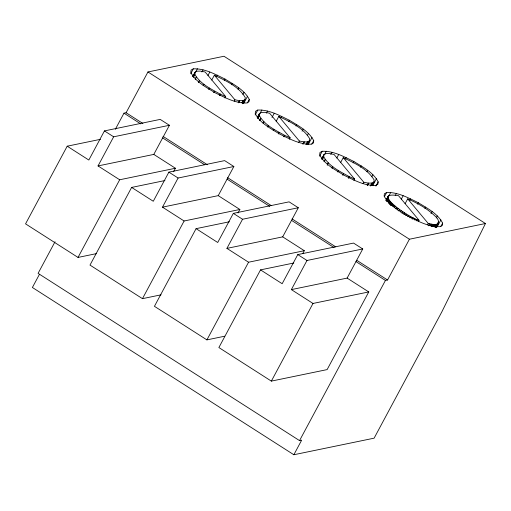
<?xml version="1.0" encoding="UTF-8"?>
<svg xmlns="http://www.w3.org/2000/svg" width="511" height="511" viewBox="0 0 511 511"><rect width="100%" height="100%" fill="white"/><g stroke="black" fill="none" stroke-linecap="round" stroke-linejoin="round"><path stroke-width="0.77" d="M419.039 220.292C413.239 220.215 368.035 190.59 398.478 195.675L419.039 220.292L418.292 221.678M249.285 99.428L248.998 101.74L246.736 102.979C235.411 103.407 224.993 97.588 215.112 92.766C206.24 87.228 195.764 82.047 190.788 72.37L191.076 70.058L193.337 68.819C204.662 68.391 215.08 74.21 224.961 79.033C233.834 84.571 244.309 89.751 249.285 99.428L247.401 102.935M313.728 140.653L313.441 142.971L311.18 144.204C299.855 144.632 289.437 138.813 279.555 133.991C270.683 128.453 260.208 123.272 255.232 113.602L255.519 111.283L257.78 110.044C269.105 109.616 279.523 115.435 289.405 120.264C298.277 125.795 308.753 130.976 313.728 140.653L311.844 144.159M378.172 181.878L377.885 184.196L375.623 185.436C364.298 185.863 353.88 180.044 343.999 175.216C335.127 169.684 324.651 164.504 319.675 154.827L319.963 152.508L322.224 151.275C333.549 150.847 343.967 156.66 353.848 161.489C362.721 167.02 373.196 172.207 378.172 181.878L375.911 186.087M442.615 223.109L442.328 225.421L440.067 226.66C428.742 227.088 418.324 221.269 408.442 216.447C399.57 210.909 389.095 205.729 384.119 196.052L384.406 193.739L386.667 192.5C397.992 192.072 408.41 197.891 418.292 202.714C427.164 208.252 437.64 213.432 442.615 223.109L440.731 226.616M412.562 218.983L412.856 217.45L412.09 218.849M219.877 95.621L220.215 94.113C210.947 88.94 200.203 83.913 194.838 74.293L195.042 72.281L196.933 71.195L200.376 71.093L205.147 71.994L225.709 96.611L224.961 97.997M284.32 136.852L284.659 135.338C275.391 130.164 264.647 125.138 259.281 115.518L259.486 113.512L261.377 112.42L264.819 112.324L269.591 113.218L290.152 137.836L289.405 139.222M348.764 178.077L349.102 176.563C339.834 171.389 329.09 166.362 323.725 156.743L323.929 154.737L325.82 153.651L329.263 153.549L334.034 154.45L354.596 179.061L353.848 180.447M414.485 219.979L414.932 218.459M416.401 220.854L416.995 219.404M203.257 85.669L203.908 84.213L203.154 85.618M267.7 126.9L268.352 125.444L267.598 126.843M332.144 168.125L332.795 166.669L332.041 168.074M198.428 82.629L199.424 80.463L198.67 81.869M263.203 123.132L263.868 121.695L263.114 123.094M327.315 165.085L328.311 162.92L327.181 165.021M195.298 79.237L196.333 77.084L195.202 79.186M259.741 120.462L260.776 118.309L259.645 120.411M324.185 161.687L325.22 159.534L324.089 161.642M115.314 129.328L123.981 113.167L126.089 112.733L147.954 71.962L223.99 56.255L485.45 223.518L441.785 311.966L374.116 438.17L293.851 454.745L32.391 287.482L39.456 274.305M238.988 102.13L239.697 100.699L243.14 100.603L245.031 99.511L245.235 97.505C238.58 86.321 225.651 80.681 214.365 75.187L211.765 80.042M303.08 144.07L304.141 141.93L307.584 141.828L309.474 140.742L309.679 138.73C303.023 127.552 290.095 121.912 278.808 116.419L276.208 121.273M367.524 185.295L368.584 183.155L372.027 183.059L373.918 181.967L374.122 179.961C367.466 168.777 354.538 163.137 343.251 157.644L340.652 162.498M193.407 77.142L194.838 74.293L193.33 77.097M257.851 118.367L259.281 115.518L257.774 118.322M322.294 159.598L323.725 156.743L322.217 159.553M219.5 95.531L220.215 94.113L225.709 96.611M283.944 136.756L284.659 135.338L290.152 137.836M348.387 177.988L349.102 176.563L354.596 179.061M397.251 209.868L397.973 208.45L397.219 209.849M395.801 208.756L396.523 207.351L395.77 208.75M405.977 215.553L406.705 214.135L405.951 215.533M393.183 206.604L393.904 205.192L393.151 206.597M213.988 92.638L214.722 91.22L213.879 92.574M278.431 133.863L279.166 132.451L278.323 133.799M342.875 175.088L343.609 173.676L342.766 175.024M389.708 204.266L390.806 202.152L389.676 204.259M390.628 205.243L391.72 203.135L390.589 205.237M410.052 217.801L410.787 216.389L410.02 217.788M306.121 144.651L307.584 141.828L306.076 144.639M388.909 203.327L390.014 201.213L388.884 203.321M412.122 218.861L412.856 217.45M388.245 202.433L389.35 200.325L388.219 202.426M407.695 198.868L428.256 223.486L432.421 224.316L431.316 226.424L432.421 224.316C439.882 226.322 439.977 219.532 435.014 216.025C427.215 208.514 417.557 203.186 407.695 198.868L405.095 203.723M257.257 117.747L259.486 113.512L257.231 117.722M388.053 197.31L386.195 200.817L388.98 195.381L386.348 200.267M435.691 226.871L437.18 224.074L435.672 226.878M388.239 196.198L385.99 200.395L388.539 195.751M435.889 227.274L437.755 223.78M100.495 139.318L67.197 146.197L25.55 223.863L78.023 257.429L96.611 253.59M169.416 125.284L113.653 136.801L98.035 165.928L153.798 154.411L169.416 125.284L160.205 119.395L104.442 130.912L88.831 160.039L67.197 146.197M55.041 241.741L38.089 273.353L299.548 440.616L301.656 440.182L293.851 454.745M78.023 257.429L119.67 179.77L175.433 168.253L173.555 171.747M190.705 73.731L193.337 68.819M164.938 180.543L131.64 187.422L89.993 265.088L142.467 298.66L161.054 294.821M195.164 72.958L197.418 68.749M201.909 71.949L203.039 69.841M207.939 75.539L209.823 72.032M208.724 89.482L209.478 88.077M216.543 76.573L217.296 75.168M233.859 166.509L178.096 178.026L162.479 207.153L218.242 195.636L233.859 166.509L224.648 160.62L168.886 172.137L153.274 201.264L131.64 187.422M224.208 80.438L224.961 79.033M231.534 84.769L232.288 83.37M238.03 89.278L238.778 87.873M234.185 101.191L234.926 99.805L214.365 75.187M242.866 94.35L243.996 92.248M242.77 103.727L245.031 99.511L242.744 103.695M243.817 103.203L247.58 96.189M142.467 298.66L184.113 220.995L239.876 209.478L237.998 212.978M255.149 114.956L257.78 110.044M229.382 221.774L196.083 228.653L154.437 306.313L206.91 339.885L224.725 336.206M259.607 114.183L261.862 109.974M266.359 113.174L267.483 111.072M272.005 117.466L274.266 113.257M273.168 130.707L273.922 129.309M280.986 117.798L281.74 116.393M298.303 207.741L242.54 219.257L226.922 248.378L282.685 236.861L298.303 207.741L289.092 201.851L233.335 213.368L217.718 242.489L196.083 228.653M288.651 121.663L289.405 120.264M295.978 126L296.731 124.595M302.097 131.206L303.221 129.104M298.628 142.416L299.369 141.03L278.808 116.419M307.309 135.581L308.44 133.473M307.59 144.249L309.474 140.742L307.571 144.223M308.261 144.428L312.023 137.414M206.91 339.885L248.557 262.22L304.32 250.703L302.819 253.501M319.592 156.187L322.224 151.275M293.825 262.999L260.527 269.878L218.88 347.544L271.354 381.117L327.117 369.6L368.763 291.934L347.129 278.093L291.366 289.609L306.983 260.482L362.746 248.966L347.129 278.093M324.428 154.705L326.305 151.199M330.802 154.399L331.926 152.297M336.826 157.995L338.71 154.488M337.611 171.939L338.365 170.533M345.43 159.023L346.183 157.624M362.746 248.966L353.535 243.076L297.779 254.593L282.161 283.72L260.527 269.878M353.095 162.894L353.848 161.489M360.421 167.225L361.175 165.826M366.917 171.734L367.665 170.329M363.072 183.647L363.813 182.255L343.251 157.644M371.752 176.806L372.883 174.705M372.034 185.48L373.918 181.967L372.014 185.455M372.704 185.659L376.466 178.639M271.354 381.117L313 303.451L368.763 291.934M384.413 196.709L386.667 192.5M388.871 195.937L390.749 192.43M395.246 195.63L396.37 193.522M401.269 199.22L403.153 195.713M398.759 210.96L399.513 209.555M400.375 212.065L401.129 210.66M409.873 200.255L410.627 198.849M417.538 204.119L418.292 202.714M299.548 440.616L385.435 280.437L387.549 279.996L409.413 239.225L485.45 223.518M424.865 208.456L425.618 207.051M430.984 213.662L432.108 211.554M427.515 224.872L428.256 223.486M436.196 218.031L437.327 215.929M435.87 227.286L438.681 221.851L437.173 224.636M436.324 226.903L438.495 222.962L436.247 227.146M437.148 226.884L440.91 219.871M238.567 102.807L239.697 100.699L234.926 99.805M303.01 144.032L304.141 141.93L299.369 141.03M367.454 185.263L368.584 183.155L363.813 182.255M219.391 95.474L220.215 94.113M283.835 136.705L284.659 135.338M348.278 177.93L349.102 176.563M428.505 225.811L429.738 223.844M430.211 225.415L431.131 224.118M430.965 226.175L432.421 224.316M238.177 102.551L239.697 100.699M302.621 143.783L304.141 141.93M367.064 185.008L368.584 183.155M147.954 71.962L409.413 239.225M126.089 112.733L142.895 123.483M163.06 136.38L207.421 164.759M227.58 177.662L271.271 205.607M292.107 218.938L335.797 246.89M356.633 260.22L387.549 279.996M123.981 113.167L140.717 123.879M162.645 137.906L204.572 164.727M227.088 179.131L269.68 206.38M291.532 220.362L334.124 247.611M355.975 261.587L385.435 280.437M153.798 154.411L175.433 168.253M218.242 195.636L239.876 209.478M282.685 236.861L304.32 250.703M104.442 130.912L113.653 136.801M168.886 172.137L178.096 178.026M233.335 213.368L242.54 219.257M297.779 254.593L306.983 260.482M98.035 165.928L119.67 179.77M162.479 207.153L184.113 220.995M226.922 248.378L248.557 262.22M291.366 289.609L313 303.451M402.809 211.758L402.087 213.183L402.809 211.758M404.725 212.959L404.003 214.377L404.725 212.959M395.163 206.259L394.441 207.67L395.163 206.259M408.73 215.284L408.002 216.696L408.73 215.284M392.755 204.145L392.026 205.556L392.755 204.145M243.14 100.603L242.042 102.717L243.14 100.603M372.027 183.059L370.564 185.876L372.027 183.059M195.042 72.281L192.813 76.522L195.042 72.281M323.929 154.737L321.7 158.972L323.929 154.737M388.82 199.482L387.715 201.59L388.82 199.482M433.609 224.431L432.504 226.539L433.609 224.431M434.682 224.463L433.577 226.571L434.682 224.463M388.424 198.696L386.948 201.506L388.424 198.696M435.64 224.418L434.529 226.52L435.64 224.418M388.168 197.974L386.686 200.778L388.168 197.974M436.477 224.284L434.989 227.082L436.477 224.284M388.079 196.722L386.207 200.223L388.079 196.722M438.662 222.438L436.024 227.357L438.662 222.438"/></g></svg>
